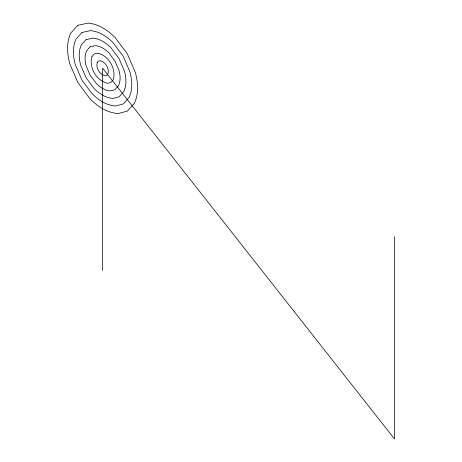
<?xml version="1.0" encoding="UTF-8"?>
<svg xmlns="http://www.w3.org/2000/svg" width="462" height="462" viewBox="0 0 462 462"><rect width="100%" height="100%" fill="white"/><g stroke="black" fill="none" stroke-linecap="round" stroke-linejoin="round"><path stroke-width="0.69" d="M394.433 236.7L394.433 438.9L102.587 68.203L102.587 270.403M91.984 56.503C88.571 67.452 96.494 80.96 107.721 83.333L110.84 82.502L113.19 79.909C116.574 69.075 108.824 55.659 97.753 53.17L94.335 53.91L91.984 56.503M97.286 62.353C95.582 67.827 99.544 74.584 105.157 75.768L106.716 75.352L107.889 74.059C109.581 68.642 105.706 61.931 100.167 60.689L98.458 61.059L97.286 62.353M77.824 25.312L70.778 33.091A36.14 36.14 0 0 0 67.567 47.984A56.595 56.595 0 0 0 69.912 64.108L77.824 82.502L89.795 98.55A56.595 56.595 0 0 0 102.587 108.645A38.369 38.369 0 0 0 117.989 113.6L127.35 111.099L134.396 103.321A36.14 36.14 0 0 0 137.607 88.427A56.595 56.595 0 0 0 135.262 72.303L127.35 53.91L115.379 37.855A56.595 56.595 0 0 0 102.587 27.766A36.14 36.14 0 0 0 88.08 23.1L77.824 25.312M81.953 32.461L76.08 38.941A30.117 30.117 0 0 0 73.4 51.357A47.164 47.164 0 0 0 75.358 64.79L81.953 80.122L91.926 93.497A47.164 47.164 0 0 0 102.587 101.906A31.976 31.976 0 0 0 115.425 106.035L123.227 103.95L129.094 97.47A30.117 30.117 0 0 0 131.774 85.054A47.164 47.164 0 0 0 129.816 71.622L123.227 56.289L113.248 42.914A47.164 47.164 0 0 0 102.587 34.506A30.117 30.117 0 0 0 90.5 30.619L81.953 32.461M86.076 39.611L81.381 44.797A24.093 24.093 0 0 0 79.239 54.724A37.734 37.734 0 0 0 80.804 65.471L86.076 77.737L94.063 88.438A37.734 37.734 0 0 0 102.587 95.166A25.583 25.583 0 0 0 112.855 98.47L119.098 96.801L123.793 91.615A24.093 24.093 0 0 0 125.935 81.687A37.734 37.734 0 0 0 124.37 70.934L119.098 58.674L111.117 47.973A37.734 37.734 0 0 0 102.587 41.245A24.093 24.093 0 0 0 92.914 38.132L86.076 39.611M90.206 46.76L86.683 50.647A18.07 18.07 0 0 0 85.077 58.096A28.297 28.297 0 0 0 86.25 66.158L90.206 75.352L96.194 83.379A28.297 28.297 0 0 0 102.587 88.427A19.185 19.185 0 0 0 110.291 90.904L114.969 89.651L118.491 85.765A18.07 18.07 0 0 0 120.097 78.315A28.297 28.297 0 0 0 118.925 70.253L114.969 61.059L108.98 53.032A28.297 28.297 0 0 0 102.587 47.984A18.07 18.07 0 0 0 95.334 45.651L90.206 46.76"/></g></svg>
